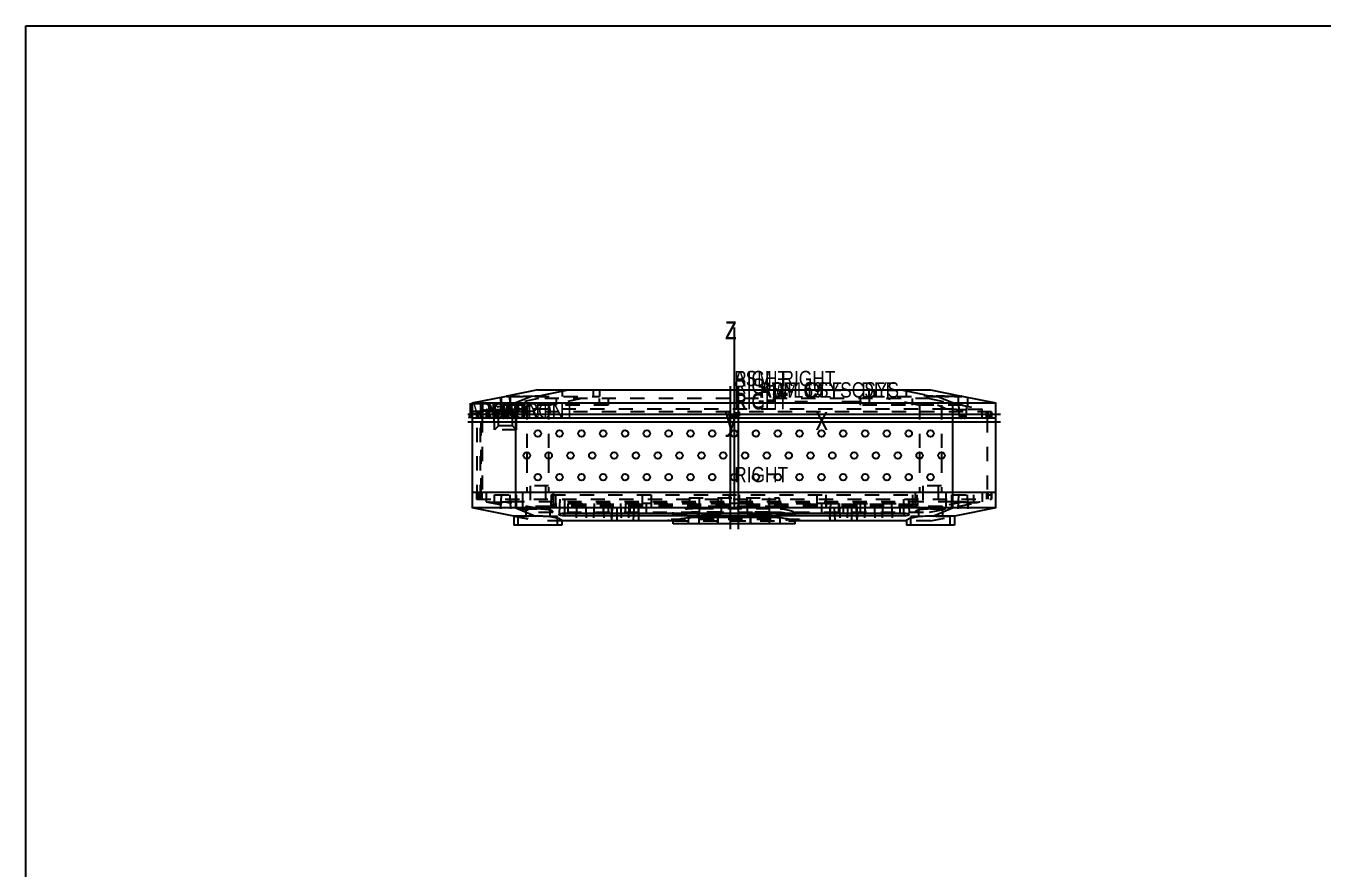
# Model space of a CAD drawing. Header units: millimetres. Extents: x 0 to 594, y 0 to 420.
# Drawn here: x 0 to 297, y 227.2 to 420 of the extents above; entities that cross this region are included whole.
import ezdxf

# ---------------------------------------------------------------- set-up
doc = ezdxf.new("R2010")
doc.units = ezdxf.units.MM
doc.header["$LTSCALE"] = 32.67
doc.linetypes.add('HIDDEN', pattern=[0.2, 0.1, -0.1])
doc.layers.get('0').update_dxf_attribs({"linetype": 'CONTINUOUS'})
for name, color, linetype in [('01___PRT_ALL_DTM_PLN', 7, 'CONTINUOUS'), ('01__ASM_ALL_DTM_PLN', 7, 'CONTINUOUS'), ('05___PRT_ALL_DTM_CSYS', 7, 'CONTINUOUS'), ('05__ASM_ALL_DTM_CSYS', 7, 'CONTINUOUS'), ('DEFAULT_2', 8, 'HIDDEN')]:
    doc.layers.add(name, color=color, linetype=linetype)
doc.styles.get("Standard").update_dxf_attribs({"font": 'txt', "width": 0.85})
doc.styles.add('TEXTSTYLE_2', font='txt', dxfattribs={"width": 0.8})

msp = doc.modelspace()

# ---------------------------------------------------------------- linework, layer by layer
at = {"color": 7, "linetype": 'Continuous'}
for p, q in [((0, 0), (0, 420)), ((0, 420), (594, 420)), ((117.28, 336.67), (110.19, 335.25)), ((117.28, 336.67), (207.28, 336.67)), ((118.65, 335.52), (124.35, 336.67)), ((122.89, 336.67), (122.89, 336.37)), ((205.92, 335.52), (200.21, 336.67)), ((201.68, 336.37), (201.68, 336.67)), ((207.28, 336.67), (214.38, 335.25)), ((102.28, 333.67), (110.11, 335.23)), ((102.28, 333.67), (102.28, 309.67)), ((102.28, 333.67), (222.28, 333.67)), ((111.58, 335.17), (111.58, 335.52)), ((115.97, 335.25), (112.28, 333.67)), ((112.28, 309.67), (112.28, 333.67)), ((212.28, 333.67), (208.59, 335.25)), ((212.28, 333.67), (212.28, 309.67)), ((212.99, 335.52), (212.99, 335.17)), ((214.46, 335.23), (222.28, 333.67)), ((222.28, 309.67), (222.28, 333.67)), ((222.28, 330.17), (102.28, 330.17)), ((114.78, 322.42), (114.78, 320.92)), ((119.78, 322.42), (119.78, 320.92)), ((204.78, 322.42), (204.78, 320.92)), ((209.78, 322.42), (209.78, 320.92)), ((222.28, 313.17), (102.28, 313.17)), ((111.81, 307.76), (102.28, 309.67)), ((222.28, 309.67), (102.28, 309.67)), ((112.28, 309.67), (116.73, 307.76)), ((207.84, 307.76), (212.28, 309.67)), ((222.28, 309.67), (212.75, 307.76)), ((111.78, 307.77), (111.78, 305.67)), ((122.78, 306.67), (122.78, 305.67)), ((148.63, 306.67), (122.78, 306.67)), ((123.38, 307.9), (123.38, 308.39)), ((201.18, 308.39), (123.38, 308.39)), ((123.38, 307.9), (201.18, 307.9)), ((148.28, 305.97), (148.28, 306.67)), ((176.28, 305.97), (148.28, 305.97)), ((170.28, 307.47), (154.28, 307.47)), ((154.28, 305.97), (154.28, 307.47)), ((170.28, 307.47), (170.28, 305.97)), ((201.78, 306.67), (175.94, 306.67)), ((176.28, 305.97), (176.28, 306.67)), ((201.18, 308.39), (201.18, 307.9)), ((201.78, 306.67), (201.78, 305.67)), ((212.78, 307.77), (212.78, 305.67)), ((122.78, 305.67), (111.78, 305.67)), ((212.78, 305.67), (201.78, 305.67))]:
    msp.add_line(p, q, dxfattribs=at)
for centre in [(117.28, 326.67), (122.28, 326.67), (127.28, 326.67), (132.28, 326.67), (137.28, 326.67), (142.28, 326.67), (147.28, 326.67), (152.28, 326.67), (157.28, 326.67), (162.28, 326.67), (167.28, 326.67), (172.28, 326.67), (177.28, 326.67), (182.28, 326.67), (187.28, 326.67), (192.28, 326.67), (197.28, 326.67), (202.28, 326.67), (207.28, 326.67), (114.78, 321.67), (119.78, 321.67), (124.78, 321.67), (129.78, 321.67), (134.78, 321.67), (139.78, 321.67), (144.78, 321.67), (149.78, 321.67), (154.78, 321.67), (159.78, 321.67), (164.78, 321.67), (169.78, 321.67), (174.78, 321.67), (179.78, 321.67), (184.78, 321.67), (189.78, 321.67), (194.78, 321.67), (199.78, 321.67), (204.78, 321.67), (209.78, 321.67), (117.28, 316.67), (122.28, 316.67), (127.28, 316.67), (132.28, 316.67), (137.28, 316.67), (142.28, 316.67), (147.28, 316.67), (152.28, 316.67), (157.28, 316.67), (162.28, 316.67), (167.28, 316.67), (172.28, 316.67), (177.28, 316.67), (182.28, 316.67), (187.28, 316.67), (192.28, 316.67), (197.28, 316.67), (202.28, 316.67), (207.28, 316.67)]:
    msp.add_circle(centre, 0.75, dxfattribs=at)
for centre, major_axis, ratio, start_param, end_param in [((115.11, 336.23), (5, 0), 0.2, -1.398022, -0.785398), ((209.45, 336.23), (5, 0), 0.2, -2.356194, -1.74357), ((117.28, 306.67), (5.5, 0), 0.2, 6.283185, 7.954812), ((123.38, 308.14), (1.24, 0), 0.200011, 7.853982, 10.995574), ((154.28, 306.27), (6, 0), 0.2, 1.570796, 2.801756), ((170.28, 306.27), (6, 0), 0.2, 0.339837, 1.570796), ((201.18, 308.14), (1.24, 0), 0.200011, -1.570796, 1.570796), ((207.28, 306.67), (5.5, 0), 0.2, 7.753151, 9.424778)]:
    msp.add_ellipse(centre, major_axis=major_axis, ratio=ratio, start_param=start_param, end_param=end_param, dxfattribs=at)
for points, knots in [([(110.19, 335.25), (110.17, 335.24), (110.14, 335.24), (110.12, 335.23), (110.11, 335.22), (110.11, 335.22)], [0, 0, 0, 0, 0.715421, 0.906482, 1, 1, 1, 1]), ([(110.11, 335.22), (110.11, 335.22), (110.12, 335.21), (110.15, 335.2), (110.18, 335.2), (110.21, 335.2)], [0, 0, 0, 0, 0.084811, 0.273398, 1, 1, 1, 1]), ([(110.21, 335.2), (110.38, 335.18), (110.84, 335.18), (111.3, 335.17), (111.6, 335.17)], [0, 0, 0, 0, 0.361476, 1, 1, 1, 1]), ([(111.6, 335.17), (111.91, 335.17), (112.59, 335.18), (114.04, 335.19), (115.19, 335.22), (115.97, 335.25)], [0, 0, 0, 0, 0.214483, 0.462125, 1, 1, 1, 1]), ([(213, 335.17), (212.69, 335.17), (212.01, 335.18), (210.94, 335.19), (209.78, 335.21), (208.99, 335.23), (208.59, 335.25)], [0, 0, 0, 0, 0.213546, 0.461064, 0.728332, 1, 1, 1, 1]), ([(214.36, 335.2), (214.2, 335.18), (213.74, 335.18), (213.29, 335.17), (213, 335.17)], [0, 0, 0, 0, 0.361412, 1, 1, 1, 1]), ([(214.45, 335.22), (214.45, 335.22), (214.44, 335.21), (214.41, 335.2), (214.38, 335.2), (214.36, 335.2)], [0, 0, 0, 0, 0.085158, 0.273763, 1, 1, 1, 1]), ([(214.38, 335.25), (214.4, 335.24), (214.42, 335.24), (214.45, 335.23), (214.45, 335.22)], [0, 0, 0, 0, 0.71842, 1, 1, 1, 1]), ([(116.73, 307.76), (116.13, 307.75), (115.26, 307.74), (114.14, 307.73), (113.43, 307.73), (112.83, 307.73), (112.36, 307.73), (112.06, 307.74), (111.89, 307.75), (111.83, 307.76), (111.81, 307.76)], [0, 0, 0, 0, 0.36684, 0.53183, 0.678031, 0.801121, 0.897511, 0.96443, 0.986205, 1, 1, 1, 1]), ([(212.75, 307.76), (212.73, 307.76), (212.67, 307.75), (212.51, 307.74), (212.2, 307.73), (211.73, 307.73), (211.13, 307.73), (210.42, 307.73), (209.31, 307.74), (208.44, 307.75), (207.84, 307.76)], [0, 0, 0, 0, 0.013795, 0.03557, 0.102489, 0.198878, 0.321968, 0.468169, 0.63316, 1, 1, 1, 1])]:
    msp.add_open_spline(points, degree=3, knots=knots, dxfattribs=at)
at = {"layer": '01___PRT_ALL_DTM_PLN', "color": 9, "linetype": 'Continuous'}
for p, q in [((161.39, 337.52), (161.39, 304.81)), ((223.31, 329.27), (101.25, 329.27))]:
    msp.add_line(p, q, dxfattribs=at)
at = {"layer": '01___PRT_ALL_DTM_PLN', "color": 7, "linetype": 'Continuous'}
for p, q in [((163.17, 337.52), (163.17, 304.81)), ((223.31, 331.06), (101.25, 331.06))]:
    msp.add_line(p, q, dxfattribs=at)
at = {"layer": '01__ASM_ALL_DTM_PLN', "color": 9, "linetype": 'Continuous'}
for p, q in [((161.39, 337.53), (161.39, 304.8)), ((223.32, 329.27), (101.25, 329.27))]:
    msp.add_line(p, q, dxfattribs=at)
at = {"layer": '01__ASM_ALL_DTM_PLN', "color": 7, "linetype": 'Continuous'}
for p, q in [((163.17, 337.53), (163.17, 304.8)), ((223.32, 331.06), (101.25, 331.06))]:
    msp.add_line(p, q, dxfattribs=at)
at = {"layer": '05___PRT_ALL_DTM_CSYS', "color": 7, "linetype": 'Continuous'}
for p, q in [((162.28, 350.96), (162.28, 309.38)), ((162.28, 350.96), (162.28, 309.38)), ((162.28, 350.96), (162.28, 309.38)), ((162.28, 350.96), (162.28, 309.38)), ((162.28, 350.96), (162.28, 309.38)), ((183.07, 330.17), (141.49, 330.17)), ((183.07, 330.17), (141.49, 330.17)), ((183.07, 330.17), (141.49, 330.17)), ((183.07, 330.17), (141.49, 330.17)), ((183.07, 330.17), (141.49, 330.17))]:
    msp.add_line(p, q, dxfattribs=at)
at = {"layer": '05__ASM_ALL_DTM_CSYS', "color": 7, "linetype": 'Continuous'}
for p, q in [((162.28, 350.96), (162.28, 309.38)), ((162.28, 350.96), (162.28, 309.38)), ((162.28, 350.96), (162.28, 309.38)), ((183.07, 330.17), (141.49, 330.17)), ((183.07, 330.17), (141.49, 330.17)), ((183.07, 330.17), (141.49, 330.17))]:
    msp.add_line(p, q, dxfattribs=at)
at = {"layer": 'DEFAULT_2', "color": 8, "linetype": 'HIDDEN'}
for p, q in [((122.89, 336.37), (122.89, 335.17)), ((129.96, 336.67), (129.96, 335.17)), ((131.42, 336.67), (131.42, 335.17)), ((193.14, 336.67), (193.14, 335.17)), ((194.6, 336.67), (194.6, 335.17)), ((201.68, 336.37), (201.68, 335.17)), ((117.48, 334.67), (105.48, 332.27)), ((108.78, 334.97), (108.82, 332.93)), ((108.91, 331.53), (108.84, 332.94)), ((108.93, 335), (108.9, 332.95)), ((109.11, 330.64), (108.99, 332.97)), ((133.42, 333.17), (109.98, 333.17)), ((110.11, 335.23), (110.19, 335.25)), ((110.11, 335.22), (110.11, 335.17)), ((110.11, 335.17), (131.42, 335.17)), ((110.16, 333.2), (110.16, 333.17)), ((110.66, 330.64), (110.8, 333.33)), ((110.83, 335.38), (110.87, 333.34)), ((110.85, 331.53), (110.95, 333.36)), ((110.98, 335.41), (110.95, 333.36)), ((112.77, 333.72), (112.88, 331.53)), ((115.69, 333.17), (113.59, 332.27)), ((114.78, 333.17), (114.78, 322.42)), ((207.08, 334.67), (117.48, 334.67)), ((118.65, 335.52), (118.65, 335.17)), ((119.78, 333.17), (119.78, 322.42)), ((127.38, 334.67), (120.06, 333.2)), ((120.06, 333.2), (120.06, 333.17)), ((121.47, 334.67), (121.47, 333.17)), ((131.37, 334.67), (131.37, 333.17)), ((133.42, 334.67), (133.42, 333.17)), ((191.14, 334.67), (191.14, 333.17)), ((214.58, 333.17), (191.14, 333.17)), ((193.14, 335.17), (214.45, 335.17)), ((193.19, 334.67), (193.19, 333.17)), ((204.5, 333.2), (197.18, 334.67)), ((203.09, 334.67), (203.09, 333.17)), ((204.5, 333.2), (204.5, 333.17)), ((204.78, 333.17), (204.78, 322.42)), ((205.92, 335.52), (205.92, 335.17)), ((207.08, 334.67), (219.08, 332.27)), ((210.97, 332.27), (208.87, 333.17)), ((209.78, 333.17), (209.78, 322.42)), ((212.98, 335.17), (212.97, 335.17)), ((213, 335.17), (212.98, 335.17)), ((213.58, 335.41), (213.58, 333.37)), ((213.91, 330.64), (213.77, 333.33)), ((214.46, 335.23), (214.38, 335.25)), ((214.4, 333.2), (214.4, 333.17)), ((214.45, 335.22), (214.45, 335.17)), ((215.46, 330.64), (215.58, 332.97)), ((215.78, 334.97), (215.78, 332.93)), ((103.28, 331.67), (103.28, 330.17)), ((161.38, 331.67), (103.28, 331.67)), ((103.38, 311.67), (103.38, 331.67)), ((103.61, 331.67), (103.61, 330.17)), ((104.18, 311.67), (104.18, 331.67)), ((104.28, 313.17), (104.28, 330.17)), ((104.43, 331.67), (104.43, 330.17)), ((104.48, 331.67), (104.48, 330.17)), ((104.54, 330.17), (104.54, 313.17)), ((105.48, 332.27), (105.48, 330.17)), ((106.94, 332.56), (106.88, 331.53)), ((112.88, 331.53), (106.88, 331.53)), ((107.38, 327.53), (107.31, 331.53)), ((108.28, 328.43), (108.28, 331.53)), ((110.66, 330.64), (109.11, 330.64)), ((111.48, 328.43), (111.48, 331.53)), ((112.38, 327.53), (112.45, 331.53)), ((210.97, 332.27), (113.59, 332.27)), ((161.13, 331.67), (161.13, 330.67)), ((163.43, 330.67), (161.13, 330.67)), ((161.38, 330.67), (161.38, 331.67)), ((163.18, 330.67), (163.18, 331.67)), ((221.28, 331.67), (163.18, 331.67)), ((163.43, 331.67), (163.43, 330.67)), ((215.46, 330.64), (213.91, 330.64)), ((219.08, 330.17), (219.08, 332.27)), ((220.08, 330.17), (220.08, 331.67)), ((220.08, 330.67), (221.28, 330.67)), ((220.28, 330.17), (220.28, 313.17)), ((220.38, 331.67), (220.38, 330.17)), ((221.18, 330.17), (221.18, 331.67)), ((221.28, 331.67), (221.28, 330.17)), ((108.28, 328.43), (107.38, 327.53)), ((112.38, 327.53), (107.38, 327.53)), ((111.48, 328.43), (108.28, 328.43)), ((111.48, 328.43), (112.38, 327.53)), ((114.78, 320.92), (114.78, 313.17)), ((119.78, 320.92), (119.78, 313.17)), ((204.78, 320.92), (204.78, 313.17)), ((209.78, 320.92), (209.78, 313.17)), ((103.28, 313.17), (103.28, 311.67)), ((103.61, 313.17), (103.61, 311.67)), ((104.43, 313.17), (104.43, 311.67)), ((104.48, 313.17), (104.48, 311.67)), ((105.48, 313.17), (105.48, 311.07)), ((107.38, 310.69), (107.38, 312.67)), ((107.38, 312.67), (112.38, 312.67)), ((108.88, 312.67), (108.66, 308.39)), ((110.88, 312.67), (111.13, 307.9)), ((112.38, 309.69), (112.38, 312.67)), ((113.78, 313.17), (113.78, 309.4)), ((119.78, 314.67), (114.78, 314.67)), ((115.53, 314.67), (115.53, 309.97)), ((119.03, 314.67), (119.03, 309.97)), ((120.38, 312.67), (120.25, 310.19)), ((120.38, 312.67), (204.18, 312.67)), ((120.78, 313.17), (120.78, 308.71)), ((121.38, 312.67), (121.38, 309.96)), ((141.28, 309.69), (141.28, 312.67)), ((143.28, 312.67), (143.28, 309.69)), ((151.94, 311.97), (151.89, 309.97)), ((151.94, 311.97), (172.63, 311.97)), ((154.28, 311.97), (154.28, 309.97)), ((158.63, 311.97), (158.6, 309.97)), ((159.28, 311.97), (159.28, 307.97)), ((161.13, 312.67), (161.13, 311.67)), ((161.28, 312.67), (161.28, 308.67)), ((161.38, 312.67), (161.38, 311.67)), ((163.18, 312.67), (163.18, 311.67)), ((163.28, 312.67), (163.28, 308.67)), ((163.43, 312.67), (163.43, 311.67)), ((165.28, 311.97), (165.28, 307.97)), ((165.94, 311.97), (165.94, 311.67)), ((170.28, 311.97), (170.28, 309.97)), ((172.63, 311.97), (172.68, 309.97)), ((181.28, 309.69), (181.28, 312.67)), ((183.28, 312.67), (183.28, 309.69)), ((203.18, 312.67), (203.18, 309.96)), ((203.78, 313.17), (203.78, 308.71)), ((204.18, 312.67), (204.31, 310.19)), ((209.78, 314.67), (204.78, 314.67)), ((205.53, 314.67), (205.53, 309.97)), ((209.03, 314.67), (209.03, 309.97)), ((210.78, 313.17), (210.78, 309.4)), ((212.18, 312.67), (217.18, 312.67)), ((212.18, 309.69), (212.18, 312.67)), ((213.68, 312.67), (213.43, 307.9)), ((215.68, 312.67), (215.91, 308.39)), ((217.18, 310.69), (217.18, 312.67)), ((219.08, 313.17), (219.08, 311.07)), ((220.08, 313.17), (220.08, 311.67)), ((220.08, 312.67), (221.28, 312.67)), ((220.38, 313.17), (220.38, 311.67)), ((221.18, 313.17), (221.18, 311.67)), ((221.28, 313.17), (221.28, 311.67)), ((103.28, 311.67), (221.28, 311.67)), ((105.48, 311.07), (117.48, 308.67)), ((117.73, 309.4), (109.85, 310.98)), ((212.28, 311.07), (112.28, 311.07)), ((113.78, 309.41), (113.81, 309.4)), ((114.53, 309.97), (114.53, 307.67)), ((120.03, 309.97), (114.53, 309.97)), ((120.03, 309.97), (120.03, 307.67)), ((141.28, 310.41), (121.38, 310.41)), ((141.28, 309.96), (121.38, 309.96)), ((122.33, 311.67), (122.15, 308.15)), ((123.38, 311.67), (123.38, 308.39)), ((124.24, 308.67), (124.24, 310.67)), ((124.24, 310.67), (200.33, 310.67)), ((126.24, 310.67), (126.03, 306.67)), ((128.23, 310.67), (128.44, 306.67)), ((130.24, 310.67), (130.03, 306.67)), ((132.23, 310.67), (132.44, 306.67)), ((132.39, 310.67), (132.28, 308.67)), ((133.38, 310.67), (133.38, 308.67)), ((134.24, 310.67), (134.03, 306.67)), ((134.33, 309.67), (134.18, 306.67)), ((135.38, 309.67), (135.38, 306.67)), ((136.23, 310.67), (136.44, 306.67)), ((137.39, 310.67), (137.28, 308.67)), ((138.24, 310.67), (138.03, 306.67)), ((138.38, 310.67), (138.38, 308.67)), ((139.33, 309.67), (139.18, 306.67)), ((140.23, 310.67), (140.44, 306.67)), ((140.38, 309.67), (140.38, 306.67)), ((143.28, 310.69), (141.28, 310.69)), ((143.28, 309.69), (141.28, 309.69)), ((142.23, 308.67), (142.23, 310.67)), ((161.28, 310.41), (143.28, 310.41)), ((161.28, 309.96), (143.28, 309.96)), ((172.68, 309.97), (151.89, 309.97)), ((154.28, 309.51), (154.28, 308.69)), ((154.28, 309.51), (170.28, 309.51)), ((163.28, 310.69), (161.28, 310.69)), ((163.28, 309.69), (161.28, 309.69)), ((181.28, 310.41), (163.28, 310.41)), ((181.28, 309.96), (163.28, 309.96)), ((165.94, 311.67), (165.97, 309.97)), ((165.94, 311.67), (165.96, 310.67)), ((165.96, 310.67), (165.97, 309.97)), ((170.28, 309.51), (170.28, 308.69)), ((183.28, 310.69), (181.28, 310.69)), ((183.28, 309.69), (181.28, 309.69)), ((182.34, 308.67), (182.34, 310.67)), ((203.18, 310.41), (183.28, 310.41)), ((203.18, 309.96), (183.28, 309.96)), ((184.34, 310.67), (184.13, 306.67)), ((184.18, 309.67), (184.18, 306.67)), ((185.23, 309.67), (185.39, 306.67)), ((186.18, 310.67), (186.18, 308.67)), ((186.33, 310.67), (186.54, 306.67)), ((187.18, 310.67), (187.28, 308.67)), ((188.34, 310.67), (188.13, 306.67)), ((189.18, 309.67), (189.18, 306.67)), ((190.23, 309.67), (190.39, 306.67)), ((190.33, 310.67), (190.54, 306.67)), ((191.18, 310.67), (191.18, 308.67)), ((192.34, 310.67), (192.13, 306.67)), ((192.18, 310.67), (192.28, 308.67)), ((194.33, 310.67), (194.54, 306.67)), ((196.34, 310.67), (196.13, 306.67)), ((198.33, 310.67), (198.54, 306.67)), ((200.33, 308.67), (200.33, 310.67)), ((201.18, 308.39), (201.18, 311.67)), ((202.23, 311.67), (202.42, 308.15)), ((210.03, 309.97), (204.53, 309.97)), ((204.53, 309.97), (204.53, 307.67)), ((214.71, 310.98), (206.83, 309.4)), ((207.08, 308.67), (219.08, 311.07)), ((210.03, 309.97), (210.03, 307.67)), ((210.78, 309.41), (210.75, 309.4)), ((111.81, 307.76), (117.28, 306.67)), ((112.78, 305.67), (112.78, 307.67)), ((121.78, 307.67), (112.78, 307.67)), ((122.78, 306.67), (117.28, 306.67)), ((117.48, 308.67), (207.08, 308.67)), ((120.78, 308.67), (120.78, 308.71)), ((121.78, 305.67), (121.78, 307.67)), ((147.28, 306.67), (147.28, 306.97)), ((177.28, 306.97), (147.28, 306.97)), ((148.28, 307.97), (148.28, 308.67)), ((148.28, 307.97), (159.28, 307.97)), ((148.63, 306.67), (175.94, 306.67)), ((150.28, 306.97), (150.28, 306.67)), ((151.83, 307.97), (151.78, 305.97)), ((159.28, 308.69), (154.28, 308.69)), ((154.28, 307.47), (154.28, 308.67)), ((158.57, 307.98), (154.28, 307.98)), ((170.28, 308.69), (165.28, 308.69)), ((165.28, 307.97), (176.28, 307.97)), ((170.28, 307.98), (166, 307.98)), ((170.28, 307.47), (170.28, 308.67)), ((172.73, 307.97), (172.78, 305.97)), ((174.28, 306.97), (174.28, 306.67)), ((176.28, 307.97), (176.28, 308.67)), ((177.28, 306.97), (177.28, 306.67)), ((207.28, 306.67), (201.78, 306.67)), ((211.78, 307.67), (202.78, 307.67)), ((202.78, 305.67), (202.78, 307.67)), ((203.79, 308.67), (203.78, 308.71)), ((207.28, 306.67), (212.75, 307.76)), ((211.78, 305.67), (211.78, 307.67))]:
    msp.add_line(p, q, dxfattribs=at)
for centre, radius, start, end in [((111.93, 464.21), 129.04, 270.5651, 270.7508), ((112.08, 447.73), 112.55, 270.7835, 271.2344), ((111.49, 476.03), 140.86, 271.2284, 271.3419), ((112.58, 433.33), 98.14, 271.2875, 271.979), ((212.32, 445.24), 110.05, 268.0583, 268.68), ((212.93, 469.66), 134.49, 268.6596, 268.8593), ((212.29, 436.18), 101, 268.8474, 269.2452), ((213.53, 542.76), 207.59, 269.2895, 269.4284), ((107.16, 512.57), 180.39, 270.5886, 271.1372), ((109.61, 330.67), 0.5, 183, 270), ((110.16, 330.67), 0.5, 270, 357), ((107.55, 494.39), 162.21, 271.1264, 271.6718), ((113.62, 287.49), 44.78, 90.0295, 91.7063), ((210.95, 287.49), 44.78, 88.2937, 89.9705), ((217.15, 499.69), 167.52, 268.3363, 268.8644), ((217.39, 511.62), 179.44, 268.861, 269.4125), ((214.41, 330.67), 0.5, 183, 270), ((214.96, 330.67), 0.5, 270, 357), ((116.97, 279.44), 29.97, 88.5325, 89.396), ((207.6, 279.44), 29.97, 90.604, 91.4675)]:
    msp.add_arc(centre, radius, start, end, dxfattribs=at)
for centre, major_axis, ratio, start_param, end_param in [((115.11, 334.19), (7, 0), 0.2, -0.822593, -0.785398), ((209.45, 334.19), (7, 0), 0.2, -2.356194, -2.318999), ((112.28, 309.71), (6.8, 0), 0.2, 7.853982, 8.219262), ((117.28, 308.71), (3.5, 0), 0.2, -0.056613, 1.441414), ((121.38, 310.18), (1.13, 0), 0.200011, 1.570796, 4.712389), ((154.28, 308.31), (6, 0), 0.2, 1.570796, 2.836557), ((170.28, 308.31), (6, 0), 0.2, 0.305035, 1.570796), ((203.18, 310.18), (1.13, 0), 0.200011, -1.570796, 1.570796), ((207.28, 308.71), (3.5, 0), 0.2, 7.983364, 9.481391), ((212.28, 309.71), (6.8, 0), 0.2, 7.488701, 7.853982), ((154.28, 307.49), (6, 0), 0.2, 1.570796, 2.733496), ((154.28, 307.49), (2.46, 0), 0.200003, 1.570796, 1.803139), ((162.28, 307.48), (4.46, 0), 0.200003, 8.591728, 8.837703), ((162.28, 307.48), (4.46, 0), 0.200003, 6.87026, 7.116236), ((170.28, 307.49), (6, 0), 0.2, 0.408096, 1.570796), ((170.28, 307.49), (2.46, 0), 0.200003, 1.338454, 1.570796)]:
    msp.add_ellipse(centre, major_axis=major_axis, ratio=ratio, start_param=start_param, end_param=end_param, dxfattribs=at)
for points, knots in [([(110.16, 335.2), (110.14, 335.21), (110.13, 335.21), (110.11, 335.22), (110.11, 335.22)], [0, 0, 0, 0, 0.712898, 1, 1, 1, 1]), ([(110.21, 335.2), (110.2, 335.2), (110.19, 335.2), (110.17, 335.2), (110.16, 335.2)], [0, 0, 0, 0, 0.285508, 1, 1, 1, 1]), ([(110.29, 335.19), (110.29, 335.19), (110.26, 335.19), (110.23, 335.2), (110.21, 335.2)], [0, 0, 0, 0, 0.278846, 1, 1, 1, 1]), ([(110.5, 335.18), (110.48, 335.19), (110.41, 335.19), (110.34, 335.19), (110.29, 335.19)], [0, 0, 0, 0, 0.283162, 1, 1, 1, 1]), ([(110.67, 335.18), (110.66, 335.18), (110.6, 335.18), (110.54, 335.18), (110.5, 335.18)], [0, 0, 0, 0, 0.266499, 1, 1, 1, 1]), ([(110.98, 335.18), (110.95, 335.18), (110.85, 335.18), (110.75, 335.18), (110.67, 335.18)], [0, 0, 0, 0, 0.268718, 1, 1, 1, 1]), ([(111.6, 335.17), (111.54, 335.17), (111.33, 335.17), (111.13, 335.17), (110.98, 335.18)], [0, 0, 0, 0, 0.271235, 1, 1, 1, 1]), ([(113.2, 335.19), (112.92, 335.18), (112.38, 335.18), (111.85, 335.17), (111.6, 335.17)], [0, 0, 0, 0, 0.532364, 1, 1, 1, 1]), ([(212.97, 335.17), (212.73, 335.17), (212.23, 335.18), (211.73, 335.18), (211.46, 335.18)], [0, 0, 0, 0, 0.468792, 1, 1, 1, 1]), ([(213.58, 335.18), (213.54, 335.18), (213.35, 335.17), (213.15, 335.17), (213, 335.17)], [0, 0, 0, 0, 0.229149, 1, 1, 1, 1]), ([(213.91, 335.18), (213.89, 335.18), (213.78, 335.18), (213.67, 335.18), (213.58, 335.18)], [0, 0, 0, 0, 0.22946, 1, 1, 1, 1]), ([(214.07, 335.18), (214.06, 335.18), (214.01, 335.18), (213.95, 335.18), (213.91, 335.18)], [0, 0, 0, 0, 0.234447, 1, 1, 1, 1]), ([(214.29, 335.19), (214.27, 335.19), (214.2, 335.19), (214.13, 335.19), (214.07, 335.18)], [0, 0, 0, 0, 0.21261, 1, 1, 1, 1]), ([(214.36, 335.2), (214.35, 335.2), (214.33, 335.2), (214.31, 335.19), (214.29, 335.19)], [0, 0, 0, 0, 0.22519, 1, 1, 1, 1]), ([(105.48, 332.25), (105.48, 332.24), (105.5, 332.23), (105.52, 332.23), (105.56, 332.22), (105.65, 332.21), (105.8, 332.2), (106.02, 332.19), (106.3, 332.18), (106.65, 332.18), (107.04, 332.17), (107.67, 332.17), (108.55, 332.18), (109.71, 332.19), (110.97, 332.21), (111.84, 332.23), (112.28, 332.25)], [0, 0, 0, 0, 0.001831, 0.005657, 0.011767, 0.020209, 0.044093, 0.07714, 0.119059, 0.16946, 0.227848, 0.293681, 0.445055, 0.617736, 0.805148, 1, 1, 1, 1]), ([(212.28, 332.25), (212.72, 332.23), (213.59, 332.21), (214.85, 332.19), (216.01, 332.18), (216.9, 332.17), (217.52, 332.17), (217.92, 332.18), (218.26, 332.18), (218.54, 332.19), (218.77, 332.2), (218.92, 332.21), (219, 332.22), (219.05, 332.23), (219.07, 332.23), (219.08, 332.24), (219.08, 332.25)], [0, 0, 0, 0, 0.194855, 0.38227, 0.554952, 0.706325, 0.772157, 0.830545, 0.880944, 0.922862, 0.955908, 0.979792, 0.988233, 0.994343, 0.998169, 1, 1, 1, 1]), ([(219.08, 332.25), (219.08, 332.24), (219.06, 332.23), (219.01, 332.22), (218.94, 332.21), (218.83, 332.2), (218.7, 332.2), (218.46, 332.19), (218.1, 332.18), (217.59, 332.17), (216.98, 332.17), (216.29, 332.18), (215.81, 332.18), (215.55, 332.18)], [0, 0, 0, 0, 0.00558, 0.018816, 0.040337, 0.070194, 0.108289, 0.154452, 0.270221, 0.415462, 0.587629, 0.783634, 1, 1, 1, 1]), ([(165.94, 311.97), (165.94, 311.8), (165.95, 311.51), (165.96, 311.09), (165.95, 310.59), (165.96, 310.22), (165.97, 309.97)], [0, 0, 0, 0, 0.250007, 0.437496, 0.625005, 1, 1, 1, 1]), ([(105.93, 310.98), (106.14, 310.93), (106.66, 310.88), (107.55, 310.85), (108.64, 310.89), (109.43, 310.94), (109.85, 310.98)], [0, 0, 0, 0, 0.165917, 0.39462, 0.676531, 1, 1, 1, 1]), ([(107.37, 310.86), (107.09, 310.87), (106.61, 310.88), (106.13, 310.94), (105.93, 310.98)], [0, 0, 0, 0, 0.577186, 1, 1, 1, 1]), ([(108.78, 310.9), (108.65, 310.9), (108.18, 310.87), (107.72, 310.86), (107.37, 310.86)], [0, 0, 0, 0, 0.269512, 1, 1, 1, 1]), ([(109.85, 310.98), (109.76, 310.97), (109.4, 310.94), (109.05, 310.92), (108.78, 310.9)], [0, 0, 0, 0, 0.257604, 1, 1, 1, 1]), ([(113.78, 309.41), (113.78, 309.41), (113.79, 309.41), (113.8, 309.41), (113.83, 309.41), (113.86, 309.41), (113.91, 309.41), (113.99, 309.41), (114.11, 309.4), (114.28, 309.4), (114.48, 309.4), (114.72, 309.4), (114.98, 309.4), (115.27, 309.4), (115.7, 309.4), (116.28, 309.41), (117, 309.41), (117.49, 309.41), (117.73, 309.4)], [0, 0, 0, 0, 0.001321, 0.005091, 0.01134, 0.020049, 0.031195, 0.044748, 0.078902, 0.12217, 0.174084, 0.234019, 0.301306, 0.375168, 0.454797, 0.627662, 0.812209, 1, 1, 1, 1]), ([(117.28, 309.41), (117.05, 309.41), (116.61, 309.41), (115.96, 309.41), (115.36, 309.4), (114.91, 309.4), (114.59, 309.4), (114.38, 309.4), (114.21, 309.4), (114.06, 309.4), (113.96, 309.41), (113.89, 309.41), (113.85, 309.41), (113.82, 309.41), (113.8, 309.41), (113.79, 309.41), (113.78, 309.41), (113.78, 309.41)], [0, 0, 0, 0, 0.19491, 0.382459, 0.555231, 0.706704, 0.772592, 0.831069, 0.881555, 0.923573, 0.95667, 0.969774, 0.980547, 0.988967, 0.995012, 0.998672, 1, 1, 1, 1]), ([(113.81, 309.4), (113.8, 309.4), (113.8, 309.4), (113.78, 309.4), (113.78, 309.41)], [0, 0, 0, 0, 0.736981, 1, 1, 1, 1]), ([(158.62, 311.67), (158.62, 311.52), (158.61, 311.24), (158.61, 310.82), (158.61, 310.39), (158.6, 310.11), (158.6, 309.97)], [0, 0, 0, 0, 0.249994, 0.500004, 0.74999, 1, 1, 1, 1]), ([(158.62, 311.67), (158.61, 311.5), (158.61, 311.17), (158.61, 310.83), (158.61, 310.67)], [0, 0, 0, 0, 0.499981, 1, 1, 1, 1]), ([(210.78, 309.41), (210.78, 309.41), (210.77, 309.41), (210.76, 309.41), (210.73, 309.41), (210.7, 309.41), (210.66, 309.41), (210.58, 309.41), (210.46, 309.4), (210.29, 309.4), (210.08, 309.4), (209.85, 309.4), (209.58, 309.4), (209.29, 309.4), (208.86, 309.4), (208.29, 309.41), (207.57, 309.41), (207.08, 309.41), (206.83, 309.4)], [0, 0, 0, 0, 0.001321, 0.005091, 0.01134, 0.020049, 0.031195, 0.044748, 0.078902, 0.12217, 0.174084, 0.234019, 0.301306, 0.375168, 0.454797, 0.627662, 0.812209, 1, 1, 1, 1]), ([(207.28, 309.41), (207.51, 309.41), (207.96, 309.41), (208.6, 309.41), (209.2, 309.4), (209.66, 309.4), (209.98, 309.4), (210.18, 309.4), (210.36, 309.4), (210.5, 309.4), (210.61, 309.41), (210.67, 309.41), (210.71, 309.41), (210.74, 309.41), (210.76, 309.41), (210.77, 309.41), (210.78, 309.41), (210.78, 309.41)], [0, 0, 0, 0, 0.19491, 0.382459, 0.555231, 0.706704, 0.772592, 0.831069, 0.881555, 0.923573, 0.95667, 0.969774, 0.980547, 0.988967, 0.995012, 0.998672, 1, 1, 1, 1]), ([(210.75, 309.4), (210.76, 309.4), (210.77, 309.4), (210.78, 309.4), (210.78, 309.41)], [0, 0, 0, 0, 0.736981, 1, 1, 1, 1]), ([(214.71, 310.98), (215.13, 310.94), (215.93, 310.89), (217.02, 310.85), (217.9, 310.88), (218.42, 310.93), (218.63, 310.98)], [0, 0, 0, 0, 0.323469, 0.60538, 0.834082, 1, 1, 1, 1]), ([(215.79, 310.9), (215.7, 310.91), (215.34, 310.93), (214.98, 310.95), (214.71, 310.98)], [0, 0, 0, 0, 0.241828, 1, 1, 1, 1]), ([(217.19, 310.86), (217.08, 310.86), (216.62, 310.87), (216.15, 310.88), (215.79, 310.9)], [0, 0, 0, 0, 0.229554, 1, 1, 1, 1]), ([(218.63, 310.98), (218.43, 310.94), (217.95, 310.88), (217.47, 310.87), (217.19, 310.86)], [0, 0, 0, 0, 0.422813, 1, 1, 1, 1]), ([(158.54, 305.97), (158.54, 306.13), (158.55, 306.43), (158.56, 306.85), (158.55, 307.35), (158.57, 307.73), (158.57, 307.98)], [0, 0, 0, 0, 0.250007, 0.437497, 0.625004, 1, 1, 1, 1]), ([(158.57, 307.97), (158.57, 307.8), (158.56, 307.51), (158.55, 307.09), (158.56, 306.59), (158.54, 306.22), (158.54, 305.97)], [0, 0, 0, 0, 0.250007, 0.437497, 0.625004, 1, 1, 1, 1]), ([(158.57, 307.98), (158.57, 307.76), (158.55, 307.32), (158.56, 306.88), (158.56, 306.67)], [0, 0, 0, 0, 0.5, 1, 1, 1, 1]), ([(166, 307.98), (166, 307.81), (166.01, 307.52), (166.01, 307.1), (166.01, 306.59), (166.02, 306.22), (166.02, 305.97)], [0, 0, 0, 0, 0.250007, 0.437497, 0.625004, 1, 1, 1, 1]), ([(166.01, 306.67), (166.01, 306.88), (166.02, 307.32), (166, 307.76), (166, 307.98)], [0, 0, 0, 0, 0.5, 1, 1, 1, 1])]:
    msp.add_open_spline(points, degree=3, knots=knots, dxfattribs=at)
for points in [[(158.63, 311.97), (158.62, 311.87), (158.62, 311.77), (158.62, 311.67)], [(158.61, 310.67), (158.61, 310.43), (158.6, 310.2), (158.6, 309.97)], [(158.56, 306.67), (158.55, 306.43), (158.54, 306.2), (158.54, 305.97)], [(166.02, 305.97), (166.02, 306.2), (166.01, 306.43), (166.01, 306.67)]]:
    msp.add_open_spline(points, degree=3, dxfattribs=at)

# ---------------------------------------------------------------- texts
at = {"layer": '01___PRT_ALL_DTM_PLN', "color": 7, "linetype": 'Continuous', "char_height": 3.5, "width": 14.875, "attachment_point": 1, "line_spacing_factor": 0.9}
for s, insert in [('RIGHT', (162.28, 341.02)), ('RIGHT', (162.28, 339.3)), ('RIGHT', (162.28, 336.02)), ('RIGHT', (162.28, 335.69)), ('FRONT', (101.25, 333.67)), ('FRONT', (101.26, 333.67)), ('FRONT', (101.43, 333.67)), ('FRONT', (101.76, 333.67)), ('FRONT', (106.53, 333.67)), ('RIGHT', (162.28, 319.02))]:
    msp.add_mtext(s, dxfattribs=dict(at, insert=insert))
at = {"layer": '01__ASM_ALL_DTM_PLN', "color": 7, "linetype": 'Continuous', "char_height": 3.5, "width": 26.775, "attachment_point": 1, "line_spacing_factor": 0.9}
for s, insert in [('ASM_RIGHT', (162.28, 341.03)), ('ASM_RIGHT', (162.28, 341.03)), ('ASM_FRONT', (101.25, 333.67)), ('ASM_FRONT', (101.25, 333.67))]:
    msp.add_mtext(s, dxfattribs=dict(at, insert=insert))
at = {"layer": '05___PRT_ALL_DTM_CSYS', "color": 9, "linetype": 'Continuous', "char_height": 5.37, "width": 4.2959, "attachment_point": 1, "line_spacing_factor": 0.9, "style": 'TEXTSTYLE_2'}
for s, insert in [('z', (160.13, 353.64)), ('z', (160.13, 353.64)), ('z', (160.13, 353.64)), ('z', (160.13, 353.64)), ('z', (160.13, 353.64)), ('y', (160.13, 332.85)), ('y', (160.13, 332.85)), ('y', (160.13, 332.85)), ('y', (160.13, 332.85)), ('y', (160.13, 332.85)), ('x', (180.92, 332.85)), ('x', (180.92, 332.85)), ('x', (180.92, 332.85)), ('x', (180.92, 332.85)), ('x', (180.92, 332.85))]:
    msp.add_mtext(s, dxfattribs=dict(at, insert=insert))
at = {"layer": '05___PRT_ALL_DTM_CSYS', "color": 7, "linetype": 'Continuous', "insert": (168.22, 338.42), "char_height": 3.5, "width": 35.7, "attachment_point": 1, "line_spacing_factor": 0.9}
msp.add_mtext('PRT_CSYS_DEF', dxfattribs=at)
msp.add_mtext('PRT_CSYS_DEF', dxfattribs=at)
msp.add_mtext('PRT_CSYS_DEF', dxfattribs=at)
msp.add_mtext('PRT_CSYS_DEF', dxfattribs=at)
msp.add_mtext('PRT_CSYS_DEF', dxfattribs=at)
at = {"layer": '05__ASM_ALL_DTM_CSYS', "color": 9, "linetype": 'Continuous', "char_height": 5.37, "width": 4.2959, "attachment_point": 1, "line_spacing_factor": 0.9, "style": 'TEXTSTYLE_2'}
for s, insert in [('z', (160.13, 353.64)), ('z', (160.13, 353.64)), ('z', (160.13, 353.64)), ('y', (160.13, 332.85)), ('y', (160.13, 332.85)), ('y', (160.13, 332.85)), ('x', (180.92, 332.85)), ('x', (180.92, 332.85)), ('x', (180.92, 332.85))]:
    msp.add_mtext(s, dxfattribs=dict(at, insert=insert))
at = {"layer": '05__ASM_ALL_DTM_CSYS', "color": 7, "linetype": 'Continuous', "insert": (168.22, 338.42), "char_height": 3.5, "attachment_point": 1, "line_spacing_factor": 0.9}
for s, width in [('ASM_DEF_CSYS', 35.7), ('ASM_DEF_CSYS', 35.7), ('KW-169', 17.85)]:
    msp.add_mtext(s, dxfattribs=dict(at, width=width))

doc.saveas('drawing.dxf')
